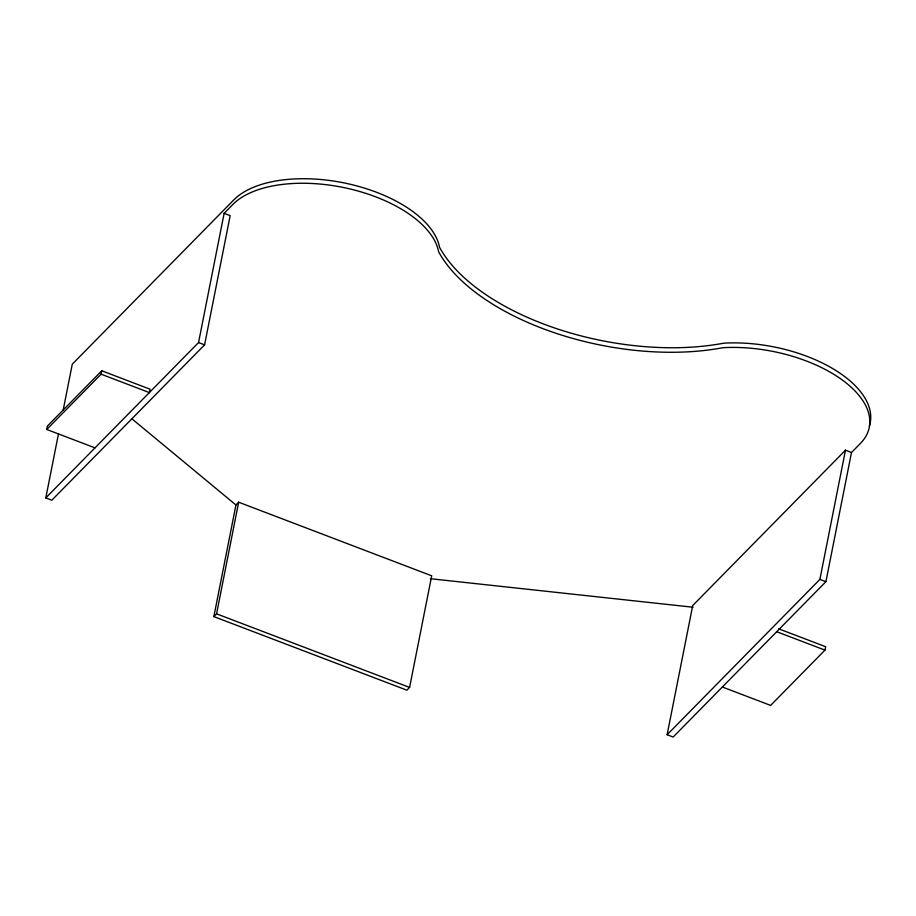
<?xml version="1.0" encoding="UTF-8"?>
<svg xmlns="http://www.w3.org/2000/svg" width="916" height="916" viewBox="0 0 916 916"><rect width="100%" height="100%" fill="white"/><g stroke="black" fill="none" stroke-linecap="round" stroke-linejoin="round"><path stroke-width="1.37" d="M46.739 429.467L47.414 426.066L101.768 370.785L150.029 389.185L149.354 392.586L101.103 374.186L46.739 429.467L95.001 447.867M45.8 497.903L198.554 342.55L224.134 213.359L230.168 215.661L204.589 344.851L51.834 500.193L45.8 497.903L58.452 434.001M63.124 410.379L72.284 364.179L233.855 199.848A109.405 55.693 11.2 0 1 349.557 184.105A109.405 55.693 11.2 0 1 439.531 247.263A192.875 98.184 11.2 0 0 722.312 343.443L724.67 343.122A109.405 55.693 11.2 0 1 869.341 426.043M101.103 374.186L101.768 370.785M213.852 616.605L235.95 504.979L238.664 502.208L431.699 575.798L409.601 687.424L406.876 690.183L213.852 616.605L216.565 613.835L238.664 502.208M851.502 452.493L825.911 581.683L673.157 737.037L667.134 734.735L692.714 605.545L845.468 450.191L851.502 452.493L860.319 443.516A109.405 55.693 11.2 0 0 840.556 378.743A109.405 55.693 11.2 0 0 723.766 347.656L721.419 347.977A192.875 98.184 11.2 0 1 438.638 251.797A109.405 55.693 11.2 0 0 348.653 188.639A109.405 55.693 11.2 0 0 232.962 204.382L224.134 213.359M667.134 734.735L819.889 579.393L845.468 450.191M722.358 687.011L770.619 705.4L824.972 650.12L825.648 646.719L778.692 628.823M430.405 578.706L693.057 607.228M198.554 342.55L204.589 344.851M819.889 579.393L825.911 581.683M776.722 631.719L824.972 650.12M216.565 613.835L409.601 687.424M131.721 418.669L235.95 504.979"/></g></svg>
